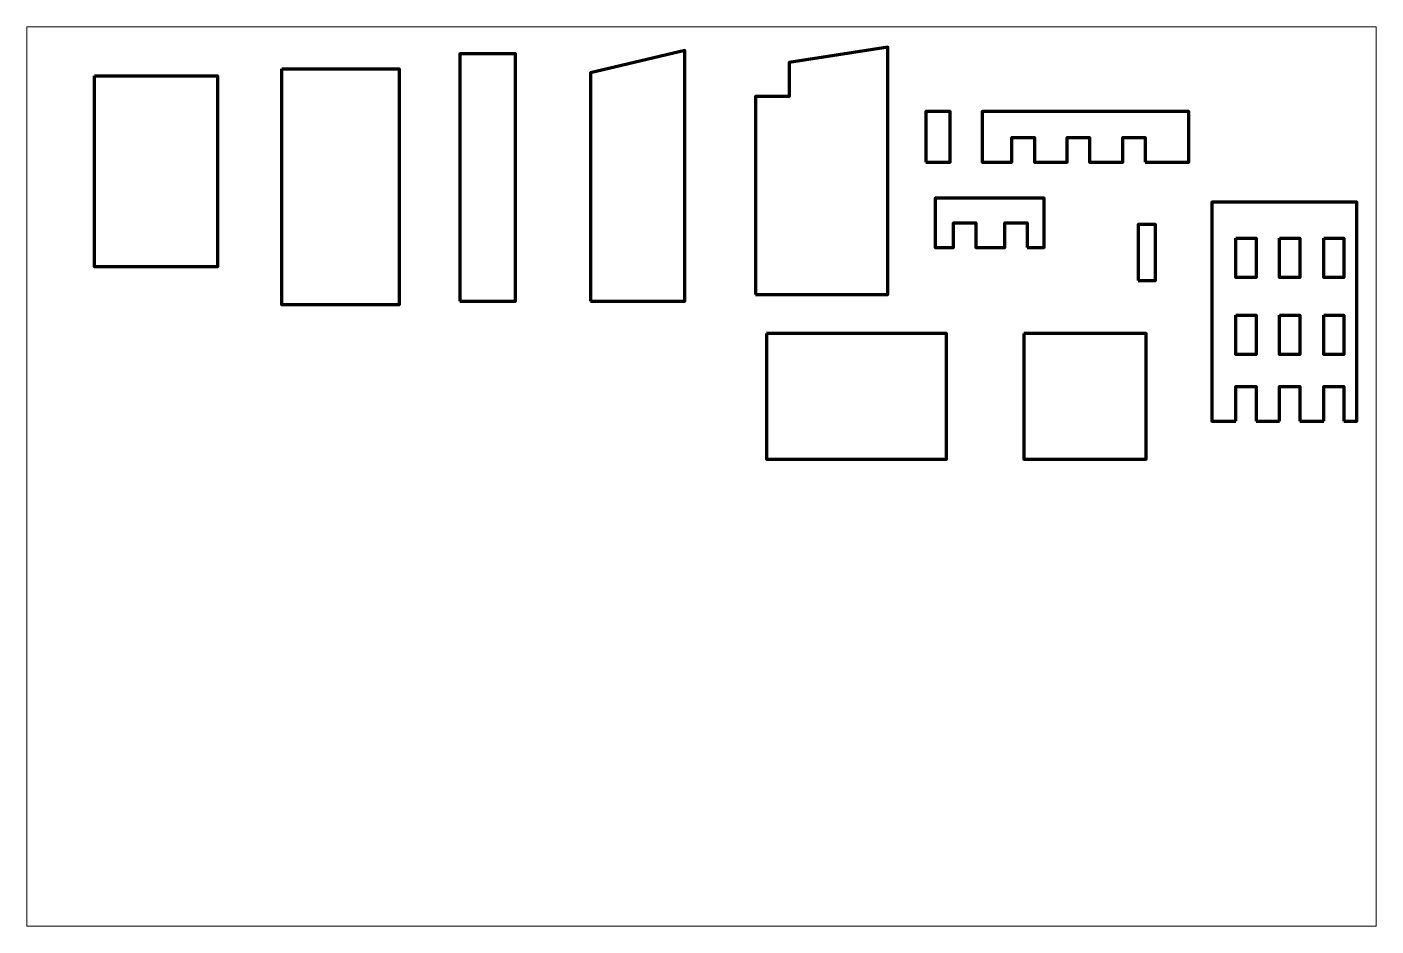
# Model space of a CAD drawing. Header units: millimetres. Extents: x -248211 to -128211, y -131430 to -51430.
import ezdxf

# ---------------------------------------------------------------- set-up
doc = ezdxf.new("R2010")
doc.units = ezdxf.units.MM
doc.header["$MEASUREMENT"] = 0
doc.layers.add('2-strazi_3_Pen_No__145', color=22, linetype='Continuous', lineweight=200, true_color=0xc42824)
doc.layers.add('2-strazi_3_Pen_No__21', color=7, linetype='Continuous', lineweight=13)

msp = doc.modelspace()

# ---------------------------------------------------------------- linework, layer by layer
at = {"layer": '2-strazi_3_Pen_No__145', "linetype": 'Continuous', "flags": 128}
for points in [[(-209704, -75828), (-204754, -75828), (-204754, -53828), (-209704, -53828)], [(-198079, -75816), (-189679, -75816), (-189679, -53516), (-198079, -55516)], [(-183404, -75230), (-171624, -75230), (-171624, -53230), (-180408, -54591), (-180408, -57630), (-183404, -57630)], [(-225540, -55153), (-215110, -55153), (-215110, -76153), (-225540, -76153)], [(-242213, -55764), (-231263, -55764), (-231263, -72764), (-242213, -72764)], [(-168252, -63457), (-166092, -63457), (-166092, -58957), (-168252, -58957)], [(-148735, -63457), (-144849, -63457), (-144849, -58957), (-163259, -58957), (-163259, -63457), (-160592, -63457), (-160592, -61257), (-158592, -61257), (-158592, -63457), (-155685, -63457), (-155685, -61257), (-153685, -61257), (-153685, -63457), (-150735, -63457), (-150735, -61257), (-148735, -61257)], [(-159227, -71055), (-157718, -71055), (-157718, -66655), (-167418, -66655), (-167418, -71055), (-165800, -71055), (-165800, -68855), (-163800, -68855), (-163800, -71055), (-161227, -71055), (-161227, -68855), (-159227, -68855)], [(-149358, -73997), (-147818, -73997), (-147818, -68997), (-149358, -68997)], [(-140668, -70224), (-138868, -70224), (-138868, -73724), (-140668, -73724)], [(-136800, -70224), (-135000, -70224), (-135000, -73724), (-136800, -73724)], [(-132866, -70224), (-131066, -70224), (-131066, -73724), (-132866, -73724)], [(-140668, -77086), (-138868, -77086), (-138868, -80586), (-140668, -80586)], [(-136800, -77086), (-135000, -77086), (-135000, -80586), (-136800, -80586)], [(-132866, -77086), (-131066, -77086), (-131066, -80586), (-132866, -80586)], [(-182427, -78692), (-182427, -89892), (-166427, -89892), (-166427, -78692)], [(-159542, -78692), (-159542, -89892), (-148642, -89892), (-148642, -78692)]]:
    msp.add_lwpolyline(points, close=True, dxfattribs=at)
for points in [[(-131066, -86520), (-129910, -86520), (-129910, -67020), (-142810, -67020), (-142810, -86520), (-140668, -86520)], [(-140668, -86520), (-140668, -83433), (-138868, -83433), (-138868, -86520)], [(-136800, -86520), (-136800, -83433), (-135000, -83433), (-135000, -86520)], [(-132866, -86520), (-132866, -83433), (-131066, -83433), (-131066, -86520)], [(-138868, -86520), (-136800, -86520)], [(-135000, -86520), (-132866, -86520)]]:
    msp.add_lwpolyline(points, dxfattribs=at)
at = {"layer": '2-strazi_3_Pen_No__21', "linetype": 'Continuous', "flags": 128}
msp.add_lwpolyline([(-248211, -51430), (-128211, -51430), (-128211, -131430), (-248211, -131430)], close=True, dxfattribs=at)

doc.saveas('drawing.dxf')
